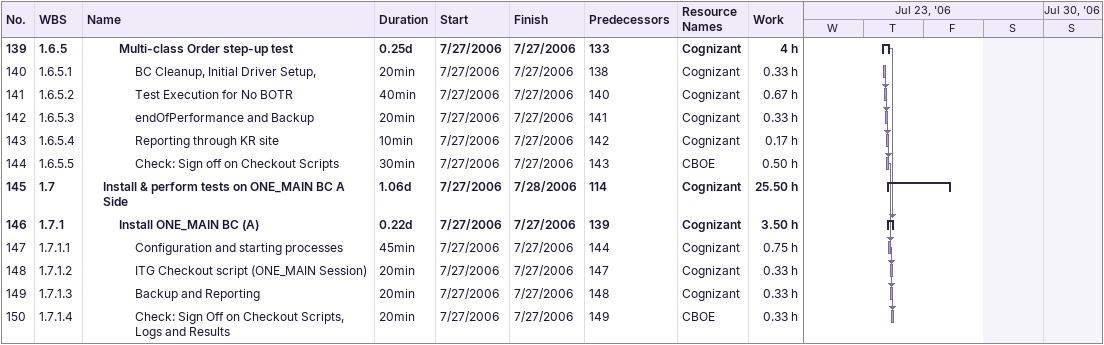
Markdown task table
| ID | WBS | Task | Duration | Start | Finish | Predecessors | Resources | Work (h) |
|---|---|---|---|---|---|---|---|---|
| 139 | 1.6.5 | **Multi-class Order step-up test** | 0.25d | 2006-07-27 | 2006-07-27 | 133 | Cognizant | 4 |
| 140 | 1.6.5.1 | BC Cleanup, Initial Driver Setup, | 20min | 2006-07-27 | 2006-07-27 | 138 | Cognizant | 0.33 |
| 141 | 1.6.5.2 | Test Execution for No BOTR | 40min | 2006-07-27 | 2006-07-27 | 140 | Cognizant | 0.67 |
| 142 | 1.6.5.3 | endOfPerformance and Backup | 20min | 2006-07-27 | 2006-07-27 | 141 | Cognizant | 0.33 |
| 143 | 1.6.5.4 | Reporting through KR site | 10min | 2006-07-27 | 2006-07-27 | 142 | Cognizant | 0.17 |
| 144 | 1.6.5.5 | Check: Sign off on Checkout Scripts | 30min | 2006-07-27 | 2006-07-27 | 143 | CBOE | 0.50 |
| 145 | 1.7 | **Install & perform tests on ONE_MAIN BC A Side** | 1.06d | 2006-07-27 | 2006-07-28 | 114 | Cognizant | 25.50 |
| 146 | 1.7.1 | **Install ONE_MAIN BC (A)** | 0.22d | 2006-07-27 | 2006-07-27 | 139 | Cognizant | 3.50 |
| 147 | 1.7.1.1 | Configuration and starting processes | 45min | 2006-07-27 | 2006-07-27 | 144 | Cognizant | 0.75 |
| 148 | 1.7.1.2 | ITG Checkout script (ONE_MAIN Session) | 20min | 2006-07-27 | 2006-07-27 | 147 | Cognizant | 0.33 |
| 149 | 1.7.1.3 | Backup and Reporting | 20min | 2006-07-27 | 2006-07-27 | 148 | Cognizant | 0.33 |
| 150 | 1.7.1.4 | Check: Sign Off on Checkout Scripts, Logs and Results | 20min | 2006-07-27 | 2006-07-27 | 149 | CBOE | 0.33 |
